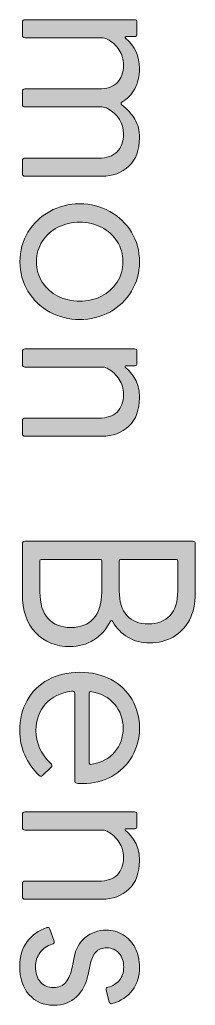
# Model space of a CAD drawing. Header units: millimetres. Extents: x 88.3 to 184.3, y 66.7 to 161.2.
# Drawn here: x 106.45 to 109.46, y 85.71 to 102.58 of the extents above; entities that cross this region are included whole.
import ezdxf

# ---------------------------------------------------------------- set-up
doc = ezdxf.new("R2010")
doc.units = ezdxf.units.MM
doc.header["$MEASUREMENT"] = 0
doc.layers.add('Font Engravings', color=7, linetype='Continuous', lineweight=0)

# ---------------------------------------------------------------- blocks, each defined once
blk = doc.blocks.new('Block_1')
at = {"layer": 'Font Engravings', "true_color": 0x000000, "transparency": 33554687}
h = blk.add_hatch(color=18, dxfattribs=at)
h.dxf.hatch_style = 2
edge = h.paths.add_edge_path()
edge.add_spline(control_points=[(106.499, 102.318), (106.499, 102.318), (106.499, 102.542), (106.499, 102.542), (106.499, 102.57), (106.513, 102.585), (106.542, 102.585), (106.542, 102.585), (108.421, 102.585), (108.421, 102.585), (108.449, 102.585), (108.463, 102.57), (108.463, 102.542), (108.463, 102.542), (108.463, 102.339), (108.463, 102.339), (108.463, 102.311), (108.449, 102.297), (108.421, 102.297), (108.421, 102.297), (108.281, 102.297), (108.281, 102.297), (108.27, 102.297), (108.263, 102.293), (108.26, 102.286), (108.257, 102.279), (108.262, 102.271), (108.273, 102.263), (108.428, 102.13), (108.506, 101.959), (108.506, 101.751), (108.506, 101.615), (108.479, 101.499), (108.425, 101.401), (108.372, 101.304), (108.298, 101.227), (108.205, 101.171), (108.185, 101.159), (108.185, 101.145), (108.205, 101.128), (108.301, 101.049), (108.375, 100.966), (108.427, 100.879), (108.48, 100.791), (108.506, 100.685), (108.506, 100.561), (108.506, 100.352), (108.445, 100.191), (108.324, 100.076), (108.203, 99.962), (108.047, 99.905), (107.858, 99.905), (107.858, 99.905), (106.542, 99.905), (106.542, 99.905), (106.513, 99.905), (106.499, 99.919), (106.499, 99.947), (106.499, 99.947), (106.499, 100.172), (106.499, 100.172), (106.499, 100.2), (106.513, 100.214), (106.542, 100.214), (106.542, 100.214), (107.807, 100.214), (107.807, 100.214), (107.946, 100.214), (108.051, 100.25), (108.123, 100.322), (108.195, 100.394), (108.231, 100.496), (108.231, 100.629), (108.231, 100.815), (108.14, 100.96), (107.96, 101.065), (107.932, 101.082), (107.898, 101.09), (107.858, 101.09), (107.858, 101.09), (106.542, 101.09), (106.542, 101.09), (106.513, 101.09), (106.499, 101.104), (106.499, 101.133), (106.499, 101.133), (106.499, 101.357), (106.499, 101.357), (106.499, 101.385), (106.513, 101.399), (106.542, 101.399), (106.542, 101.399), (107.807, 101.399), (107.807, 101.399), (107.946, 101.399), (108.051, 101.435), (108.123, 101.505), (108.195, 101.576), (108.231, 101.677), (108.231, 101.81), (108.231, 101.903), (108.207, 101.988), (108.159, 102.064), (108.111, 102.14), (108.042, 102.204), (107.951, 102.254), (107.923, 102.268), (107.892, 102.276), (107.858, 102.276), (107.858, 102.276), (106.542, 102.276), (106.542, 102.276), (106.513, 102.276), (106.499, 102.29), (106.499, 102.318)], knot_values=[0, 0, 0, 0, 1, 1, 1, 2, 2, 2, 3, 3, 3, 4, 4, 4, 5, 5, 5, 6, 6, 6, 7, 7, 7, 8, 8, 8, 9, 9, 9, 10, 10, 10, 11, 11, 11, 12, 12, 12, 13, 13, 13, 14, 14, 14, 15, 15, 15, 16, 16, 16, 17, 17, 17, 18, 18, 18, 19, 19, 19, 20, 20, 20, 21, 21, 21, 22, 22, 22, 23, 23, 23, 24, 24, 24, 25, 25, 25, 26, 26, 26, 27, 27, 27, 28, 28, 28, 29, 29, 29, 30, 30, 30, 31, 31, 31, 32, 32, 32, 33, 33, 33, 34, 34, 34, 35, 35, 35, 36, 36, 36, 37, 37, 37, 38, 38, 38, 38], degree=3, periodic=0)
h = blk.add_hatch(color=18, dxfattribs=at)
h.dxf.hatch_style = 2
edge = h.paths.add_edge_path()
edge.add_spline(control_points=[(106.84, 98.091), (106.906, 97.988), (106.996, 97.908), (107.109, 97.85), (107.222, 97.792), (107.346, 97.763), (107.481, 97.763), (107.617, 97.763), (107.741, 97.792), (107.854, 97.85), (107.967, 97.908), (108.056, 97.988), (108.123, 98.091), (108.189, 98.194), (108.222, 98.311), (108.222, 98.44), (108.222, 98.57), (108.189, 98.686), (108.123, 98.789), (108.056, 98.892), (107.967, 98.973), (107.854, 99.031), (107.741, 99.089), (107.617, 99.117), (107.481, 99.117), (107.346, 99.117), (107.222, 99.089), (107.109, 99.031), (106.996, 98.973), (106.906, 98.892), (106.84, 98.789), (106.774, 98.686), (106.741, 98.57), (106.741, 98.44), (106.741, 98.311), (106.774, 98.194), (106.84, 98.091)], knot_values=[0, 0, 0, 0, 1, 1, 1, 2, 2, 2, 3, 3, 3, 4, 4, 4, 5, 5, 5, 6, 6, 6, 7, 7, 7, 8, 8, 8, 9, 9, 9, 10, 10, 10, 11, 11, 11, 12, 12, 12, 12], degree=3, periodic=0)
edge = h.paths.add_edge_path()
edge.add_spline(control_points=[(106.595, 98.946), (106.686, 99.097), (106.81, 99.216), (106.967, 99.302), (107.124, 99.388), (107.295, 99.431), (107.481, 99.431), (107.668, 99.431), (107.839, 99.388), (107.996, 99.302), (108.152, 99.216), (108.277, 99.097), (108.368, 98.946), (108.46, 98.795), (108.506, 98.627), (108.506, 98.44), (108.506, 98.254), (108.46, 98.085), (108.368, 97.934), (108.277, 97.784), (108.152, 97.665), (107.996, 97.579), (107.839, 97.493), (107.668, 97.45), (107.481, 97.45), (107.295, 97.45), (107.124, 97.493), (106.967, 97.579), (106.81, 97.665), (106.686, 97.784), (106.595, 97.934), (106.503, 98.085), (106.457, 98.254), (106.457, 98.44), (106.457, 98.627), (106.503, 98.795), (106.595, 98.946)], knot_values=[0, 0, 0, 0, 1, 1, 1, 2, 2, 2, 3, 3, 3, 4, 4, 4, 5, 5, 5, 6, 6, 6, 7, 7, 7, 8, 8, 8, 9, 9, 9, 10, 10, 10, 11, 11, 11, 12, 12, 12, 12], degree=3, periodic=0)
h = blk.add_hatch(color=18, dxfattribs=at)
h.dxf.hatch_style = 2
edge = h.paths.add_edge_path()
edge.add_spline(control_points=[(106.499, 96.679), (106.499, 96.679), (106.499, 96.903), (106.499, 96.903), (106.499, 96.932), (106.513, 96.946), (106.542, 96.946), (106.542, 96.946), (108.421, 96.946), (108.421, 96.946), (108.449, 96.946), (108.463, 96.932), (108.463, 96.903), (108.463, 96.903), (108.463, 96.7), (108.463, 96.7), (108.463, 96.672), (108.449, 96.658), (108.421, 96.658), (108.421, 96.658), (108.281, 96.658), (108.281, 96.658), (108.27, 96.658), (108.263, 96.655), (108.26, 96.647), (108.257, 96.64), (108.262, 96.633), (108.273, 96.624), (108.349, 96.556), (108.407, 96.482), (108.447, 96.4), (108.486, 96.318), (108.506, 96.222), (108.506, 96.112), (108.506, 95.903), (108.445, 95.741), (108.324, 95.625), (108.203, 95.509), (108.047, 95.452), (107.858, 95.452), (107.858, 95.452), (106.542, 95.452), (106.542, 95.452), (106.513, 95.452), (106.499, 95.466), (106.499, 95.494), (106.499, 95.494), (106.499, 95.718), (106.499, 95.718), (106.499, 95.746), (106.513, 95.761), (106.542, 95.761), (106.542, 95.761), (107.807, 95.761), (107.807, 95.761), (107.946, 95.761), (108.051, 95.796), (108.123, 95.866), (108.195, 95.937), (108.231, 96.039), (108.231, 96.171), (108.231, 96.264), (108.207, 96.349), (108.159, 96.425), (108.111, 96.501), (108.042, 96.565), (107.951, 96.616), (107.923, 96.63), (107.894, 96.637), (107.862, 96.637), (107.862, 96.637), (106.542, 96.637), (106.542, 96.637), (106.513, 96.637), (106.499, 96.651), (106.499, 96.679)], knot_values=[0, 0, 0, 0, 1, 1, 1, 2, 2, 2, 3, 3, 3, 4, 4, 4, 5, 5, 5, 6, 6, 6, 7, 7, 7, 8, 8, 8, 9, 9, 9, 10, 10, 10, 11, 11, 11, 12, 12, 12, 13, 13, 13, 14, 14, 14, 15, 15, 15, 16, 16, 16, 17, 17, 17, 18, 18, 18, 19, 19, 19, 20, 20, 20, 21, 21, 21, 22, 22, 22, 23, 23, 23, 24, 24, 24, 25, 25, 25, 25], degree=3, periodic=0)
h = blk.add_hatch(color=18, dxfattribs=at)
h.dxf.hatch_style = 2
edge = h.paths.add_edge_path()
edge.add_spline(control_points=[(109.141, 93.339), (109.141, 93.339), (108.18, 93.339), (108.18, 93.339), (108.166, 93.339), (108.159, 93.332), (108.159, 93.318), (108.159, 93.318), (108.159, 92.802), (108.159, 92.802), (108.159, 92.618), (108.203, 92.478), (108.29, 92.382), (108.377, 92.287), (108.5, 92.238), (108.658, 92.238), (108.816, 92.238), (108.94, 92.287), (109.029, 92.382), (109.118, 92.478), (109.162, 92.618), (109.162, 92.802), (109.162, 92.802), (109.162, 93.318), (109.162, 93.318), (109.162, 93.332), (109.155, 93.339), (109.141, 93.339)], knot_values=[0, 0, 0, 0, 1, 1, 1, 2, 2, 2, 3, 3, 3, 4, 4, 4, 5, 5, 5, 6, 6, 6, 7, 7, 7, 8, 8, 8, 9, 9, 9, 9], degree=3, periodic=0)
edge = h.paths.add_edge_path()
edge.add_spline(control_points=[(107.837, 93.339), (107.837, 93.339), (106.821, 93.339), (106.821, 93.339), (106.807, 93.339), (106.8, 93.332), (106.8, 93.318), (106.8, 93.318), (106.8, 92.784), (106.8, 92.784), (106.8, 92.584), (106.846, 92.433), (106.94, 92.33), (107.033, 92.227), (107.162, 92.175), (107.329, 92.175), (107.495, 92.175), (107.625, 92.227), (107.718, 92.33), (107.812, 92.433), (107.858, 92.584), (107.858, 92.784), (107.858, 92.784), (107.858, 93.318), (107.858, 93.318), (107.858, 93.332), (107.851, 93.339), (107.837, 93.339)], knot_values=[0, 0, 0, 0, 1, 1, 1, 2, 2, 2, 3, 3, 3, 4, 4, 4, 5, 5, 5, 6, 6, 6, 7, 7, 7, 8, 8, 8, 9, 9, 9, 9], degree=3, periodic=0)
edge = h.paths.add_edge_path()
edge.add_spline(control_points=[(109.361, 92.304), (109.293, 92.176), (109.2, 92.078), (109.082, 92.012), (108.963, 91.946), (108.829, 91.912), (108.679, 91.912), (108.544, 91.912), (108.42, 91.945), (108.309, 92.01), (108.198, 92.075), (108.111, 92.162), (108.049, 92.272), (108.032, 92.301), (108.016, 92.301), (108.002, 92.272), (107.937, 92.143), (107.844, 92.04), (107.723, 91.963), (107.601, 91.887), (107.464, 91.849), (107.312, 91.849), (107.075, 91.849), (106.88, 91.928), (106.728, 92.086), (106.575, 92.244), (106.499, 92.467), (106.499, 92.755), (106.499, 92.755), (106.499, 93.61), (106.499, 93.61), (106.499, 93.638), (106.513, 93.653), (106.542, 93.653), (106.542, 93.653), (109.42, 93.653), (109.42, 93.653), (109.448, 93.653), (109.463, 93.638), (109.463, 93.61), (109.463, 93.61), (109.463, 92.763), (109.463, 92.763), (109.463, 92.586), (109.429, 92.433), (109.361, 92.304)], knot_values=[0, 0, 0, 0, 1, 1, 1, 2, 2, 2, 3, 3, 3, 4, 4, 4, 5, 5, 5, 6, 6, 6, 7, 7, 7, 8, 8, 8, 9, 9, 9, 10, 10, 10, 11, 11, 11, 12, 12, 12, 13, 13, 13, 14, 14, 14, 15, 15, 15, 15], degree=3, periodic=0)
h = blk.add_hatch(color=18, dxfattribs=at)
h.dxf.hatch_style = 2
edge = h.paths.add_edge_path()
edge.add_spline(control_points=[(107.693, 89.834), (107.854, 89.862), (107.983, 89.932), (108.08, 90.043), (108.178, 90.155), (108.226, 90.291), (108.226, 90.452), (108.226, 90.613), (108.176, 90.75), (108.076, 90.865), (107.976, 90.979), (107.847, 91.049), (107.689, 91.074), (107.689, 91.074), (107.668, 91.078), (107.668, 91.078), (107.651, 91.078), (107.642, 91.065), (107.642, 91.036), (107.642, 91.036), (107.642, 89.872), (107.642, 89.872), (107.642, 89.838), (107.659, 89.825), (107.693, 89.834)], knot_values=[0, 0, 0, 0, 1, 1, 1, 2, 2, 2, 3, 3, 3, 4, 4, 4, 5, 5, 5, 6, 6, 6, 7, 7, 7, 8, 8, 8, 8], degree=3, periodic=0)
edge = h.paths.add_edge_path()
edge.add_spline(control_points=[(106.58, 90.928), (106.664, 91.079), (106.785, 91.197), (106.942, 91.282), (107.098, 91.366), (107.278, 91.409), (107.481, 91.409), (107.685, 91.409), (107.864, 91.367), (108.019, 91.284), (108.174, 91.201), (108.294, 91.086), (108.379, 90.941), (108.463, 90.795), (108.506, 90.633), (108.506, 90.452), (108.506, 90.274), (108.463, 90.113), (108.379, 89.967), (108.294, 89.822), (108.178, 89.708), (108.03, 89.627), (107.881, 89.545), (107.714, 89.504), (107.528, 89.504), (107.486, 89.504), (107.453, 89.505), (107.431, 89.508), (107.408, 89.514), (107.397, 89.528), (107.397, 89.55), (107.397, 89.55), (107.397, 91.045), (107.397, 91.045), (107.397, 91.078), (107.378, 91.091), (107.342, 91.083), (107.155, 91.06), (107.007, 90.989), (106.897, 90.869), (106.787, 90.749), (106.732, 90.596), (106.732, 90.41), (106.732, 90.198), (106.814, 90.013), (106.978, 89.855), (107.009, 89.824), (107.014, 89.8), (106.995, 89.783), (106.995, 89.783), (106.842, 89.643), (106.842, 89.643), (106.825, 89.624), (106.807, 89.624), (106.787, 89.643), (106.68, 89.745), (106.597, 89.862), (106.539, 89.993), (106.482, 90.124), (106.453, 90.263), (106.453, 90.41), (106.453, 90.604), (106.495, 90.777), (106.58, 90.928)], knot_values=[0, 0, 0, 0, 1, 1, 1, 2, 2, 2, 3, 3, 3, 4, 4, 4, 5, 5, 5, 6, 6, 6, 7, 7, 7, 8, 8, 8, 9, 9, 9, 10, 10, 10, 11, 11, 11, 12, 12, 12, 13, 13, 13, 14, 14, 14, 15, 15, 15, 16, 16, 16, 17, 17, 17, 18, 18, 18, 19, 19, 19, 20, 20, 20, 21, 21, 21, 21], degree=3, periodic=0)
h = blk.add_hatch(color=18, dxfattribs=at)
h.dxf.hatch_style = 2
edge = h.paths.add_edge_path()
edge.add_spline(control_points=[(106.499, 88.75), (106.499, 88.75), (106.499, 88.974), (106.499, 88.974), (106.499, 89.003), (106.513, 89.017), (106.542, 89.017), (106.542, 89.017), (108.421, 89.017), (108.421, 89.017), (108.449, 89.017), (108.463, 89.003), (108.463, 88.974), (108.463, 88.974), (108.463, 88.771), (108.463, 88.771), (108.463, 88.743), (108.449, 88.729), (108.421, 88.729), (108.421, 88.729), (108.281, 88.729), (108.281, 88.729), (108.27, 88.729), (108.263, 88.726), (108.26, 88.718), (108.257, 88.712), (108.262, 88.704), (108.273, 88.695), (108.349, 88.627), (108.407, 88.553), (108.447, 88.471), (108.486, 88.389), (108.506, 88.293), (108.506, 88.183), (108.506, 87.974), (108.445, 87.812), (108.324, 87.696), (108.203, 87.581), (108.047, 87.523), (107.858, 87.523), (107.858, 87.523), (106.542, 87.523), (106.542, 87.523), (106.513, 87.523), (106.499, 87.537), (106.499, 87.565), (106.499, 87.565), (106.499, 87.789), (106.499, 87.789), (106.499, 87.818), (106.513, 87.832), (106.542, 87.832), (106.542, 87.832), (107.807, 87.832), (107.807, 87.832), (107.946, 87.832), (108.051, 87.867), (108.123, 87.937), (108.195, 88.008), (108.231, 88.11), (108.231, 88.242), (108.231, 88.335), (108.207, 88.42), (108.159, 88.496), (108.111, 88.572), (108.042, 88.636), (107.951, 88.687), (107.923, 88.701), (107.894, 88.708), (107.862, 88.708), (107.862, 88.708), (106.542, 88.708), (106.542, 88.708), (106.513, 88.708), (106.499, 88.722), (106.499, 88.75)], knot_values=[0, 0, 0, 0, 1, 1, 1, 2, 2, 2, 3, 3, 3, 4, 4, 4, 5, 5, 5, 6, 6, 6, 7, 7, 7, 8, 8, 8, 9, 9, 9, 10, 10, 10, 11, 11, 11, 12, 12, 12, 13, 13, 13, 14, 14, 14, 15, 15, 15, 16, 16, 16, 17, 17, 17, 18, 18, 18, 19, 19, 19, 20, 20, 20, 21, 21, 21, 22, 22, 22, 23, 23, 23, 24, 24, 24, 25, 25, 25, 25], degree=3, periodic=0)
h = blk.add_hatch(color=18, dxfattribs=at)
h.dxf.hatch_style = 2
edge = h.paths.add_edge_path()
edge.add_spline(control_points=[(106.58, 86.796), (106.664, 86.911), (106.777, 86.991), (106.918, 87.036), (106.918, 87.036), (106.935, 87.04), (106.935, 87.04), (106.952, 87.04), (106.963, 87.03), (106.969, 87.01), (106.969, 87.01), (107.041, 86.807), (107.041, 86.807), (107.041, 86.807), (107.045, 86.79), (107.045, 86.79), (107.045, 86.773), (107.034, 86.761), (107.012, 86.752), (106.921, 86.727), (106.851, 86.678), (106.8, 86.606), (106.749, 86.534), (106.724, 86.457), (106.724, 86.375), (106.724, 86.257), (106.752, 86.167), (106.81, 86.104), (106.868, 86.042), (106.942, 86.011), (107.033, 86.011), (107.123, 86.011), (107.193, 86.042), (107.244, 86.102), (107.295, 86.163), (107.33, 86.247), (107.35, 86.354), (107.35, 86.354), (107.384, 86.524), (107.384, 86.524), (107.412, 86.668), (107.476, 86.782), (107.577, 86.866), (107.677, 86.951), (107.797, 86.993), (107.939, 86.993), (108.043, 86.993), (108.139, 86.967), (108.226, 86.913), (108.314, 86.859), (108.382, 86.784), (108.432, 86.687), (108.481, 86.589), (108.506, 86.48), (108.506, 86.358), (108.506, 86.203), (108.466, 86.071), (108.385, 85.963), (108.305, 85.854), (108.19, 85.778), (108.04, 85.736), (108.04, 85.736), (108.023, 85.732), (108.023, 85.732), (108.006, 85.732), (107.994, 85.743), (107.985, 85.766), (107.985, 85.766), (107.934, 85.965), (107.934, 85.965), (107.934, 85.965), (107.93, 85.982), (107.93, 85.982), (107.93, 85.999), (107.941, 86.01), (107.964, 86.015), (108.049, 86.038), (108.115, 86.078), (108.163, 86.136), (108.211, 86.194), (108.235, 86.268), (108.235, 86.358), (108.235, 86.457), (108.208, 86.537), (108.154, 86.598), (108.101, 86.658), (108.033, 86.689), (107.951, 86.689), (107.867, 86.689), (107.802, 86.664), (107.757, 86.617), (107.711, 86.569), (107.679, 86.497), (107.659, 86.401), (107.659, 86.401), (107.625, 86.236), (107.625, 86.236), (107.594, 86.077), (107.529, 85.95), (107.428, 85.852), (107.328, 85.755), (107.196, 85.706), (107.033, 85.706), (106.863, 85.706), (106.724, 85.766), (106.616, 85.886), (106.507, 86.006), (106.453, 86.169), (106.453, 86.375), (106.453, 86.542), (106.495, 86.682), (106.58, 86.796)], knot_values=[0, 0, 0, 0, 1, 1, 1, 2, 2, 2, 3, 3, 3, 4, 4, 4, 5, 5, 5, 6, 6, 6, 7, 7, 7, 8, 8, 8, 9, 9, 9, 10, 10, 10, 11, 11, 11, 12, 12, 12, 13, 13, 13, 14, 14, 14, 15, 15, 15, 16, 16, 16, 17, 17, 17, 18, 18, 18, 19, 19, 19, 20, 20, 20, 21, 21, 21, 22, 22, 22, 23, 23, 23, 24, 24, 24, 25, 25, 25, 26, 26, 26, 27, 27, 27, 28, 28, 28, 29, 29, 29, 30, 30, 30, 31, 31, 31, 32, 32, 32, 33, 33, 33, 34, 34, 34, 35, 35, 35, 36, 36, 36, 37, 37, 37, 37], degree=3, periodic=0)
at = {"layer": 'Font Engravings'}
for points, knots in [([(106.499, 102.318), (106.499, 102.318), (106.499, 102.542), (106.499, 102.542), (106.499, 102.57), (106.513, 102.585), (106.542, 102.585), (106.542, 102.585), (108.421, 102.585), (108.421, 102.585), (108.449, 102.585), (108.463, 102.57), (108.463, 102.542), (108.463, 102.542), (108.463, 102.339), (108.463, 102.339), (108.463, 102.311), (108.449, 102.297), (108.421, 102.297), (108.421, 102.297), (108.281, 102.297), (108.281, 102.297), (108.27, 102.297), (108.263, 102.293), (108.26, 102.286), (108.257, 102.279), (108.262, 102.271), (108.273, 102.263), (108.428, 102.13), (108.506, 101.959), (108.506, 101.751), (108.506, 101.615), (108.479, 101.499), (108.425, 101.401), (108.372, 101.304), (108.298, 101.227), (108.205, 101.171), (108.185, 101.159), (108.185, 101.145), (108.205, 101.128), (108.301, 101.049), (108.375, 100.966), (108.427, 100.879), (108.48, 100.791), (108.506, 100.685), (108.506, 100.561), (108.506, 100.352), (108.445, 100.191), (108.324, 100.076), (108.203, 99.962), (108.047, 99.905), (107.858, 99.905), (107.858, 99.905), (106.542, 99.905), (106.542, 99.905), (106.513, 99.905), (106.499, 99.919), (106.499, 99.947), (106.499, 99.947), (106.499, 100.172), (106.499, 100.172), (106.499, 100.2), (106.513, 100.214), (106.542, 100.214), (106.542, 100.214), (107.807, 100.214), (107.807, 100.214), (107.946, 100.214), (108.051, 100.25), (108.123, 100.322), (108.195, 100.394), (108.231, 100.496), (108.231, 100.629), (108.231, 100.815), (108.14, 100.96), (107.96, 101.065), (107.932, 101.082), (107.898, 101.09), (107.858, 101.09), (107.858, 101.09), (106.542, 101.09), (106.542, 101.09), (106.513, 101.09), (106.499, 101.104), (106.499, 101.133), (106.499, 101.133), (106.499, 101.357), (106.499, 101.357), (106.499, 101.385), (106.513, 101.399), (106.542, 101.399), (106.542, 101.399), (107.807, 101.399), (107.807, 101.399), (107.946, 101.399), (108.051, 101.435), (108.123, 101.505), (108.195, 101.576), (108.231, 101.677), (108.231, 101.81), (108.231, 101.903), (108.207, 101.988), (108.159, 102.064), (108.111, 102.14), (108.042, 102.204), (107.951, 102.254), (107.923, 102.268), (107.892, 102.276), (107.858, 102.276), (107.858, 102.276), (106.542, 102.276), (106.542, 102.276), (106.513, 102.276), (106.499, 102.29), (106.499, 102.318)], [0, 0, 0, 0, 1, 1, 1, 2, 2, 2, 3, 3, 3, 4, 4, 4, 5, 5, 5, 6, 6, 6, 7, 7, 7, 8, 8, 8, 9, 9, 9, 10, 10, 10, 11, 11, 11, 12, 12, 12, 13, 13, 13, 14, 14, 14, 15, 15, 15, 16, 16, 16, 17, 17, 17, 18, 18, 18, 19, 19, 19, 20, 20, 20, 21, 21, 21, 22, 22, 22, 23, 23, 23, 24, 24, 24, 25, 25, 25, 26, 26, 26, 27, 27, 27, 28, 28, 28, 29, 29, 29, 30, 30, 30, 31, 31, 31, 32, 32, 32, 33, 33, 33, 34, 34, 34, 35, 35, 35, 36, 36, 36, 37, 37, 37, 38, 38, 38, 38]), ([(106.595, 98.946), (106.686, 99.097), (106.81, 99.216), (106.967, 99.302), (107.124, 99.388), (107.295, 99.431), (107.481, 99.431), (107.668, 99.431), (107.839, 99.388), (107.996, 99.302), (108.152, 99.216), (108.277, 99.097), (108.368, 98.946), (108.46, 98.795), (108.506, 98.627), (108.506, 98.44), (108.506, 98.254), (108.46, 98.085), (108.368, 97.934), (108.277, 97.784), (108.152, 97.665), (107.996, 97.579), (107.839, 97.493), (107.668, 97.45), (107.481, 97.45), (107.295, 97.45), (107.124, 97.493), (106.967, 97.579), (106.81, 97.665), (106.686, 97.784), (106.595, 97.934), (106.503, 98.085), (106.457, 98.254), (106.457, 98.44), (106.457, 98.627), (106.503, 98.795), (106.595, 98.946)], [0, 0, 0, 0, 1, 1, 1, 2, 2, 2, 3, 3, 3, 4, 4, 4, 5, 5, 5, 6, 6, 6, 7, 7, 7, 8, 8, 8, 9, 9, 9, 10, 10, 10, 11, 11, 11, 12, 12, 12, 12]), ([(106.84, 98.091), (106.906, 97.988), (106.996, 97.908), (107.109, 97.85), (107.222, 97.792), (107.346, 97.763), (107.481, 97.763), (107.617, 97.763), (107.741, 97.792), (107.854, 97.85), (107.967, 97.908), (108.056, 97.988), (108.123, 98.091), (108.189, 98.194), (108.222, 98.311), (108.222, 98.44), (108.222, 98.57), (108.189, 98.686), (108.123, 98.789), (108.056, 98.892), (107.967, 98.973), (107.854, 99.031), (107.741, 99.089), (107.617, 99.117), (107.481, 99.117), (107.346, 99.117), (107.222, 99.089), (107.109, 99.031), (106.996, 98.973), (106.906, 98.892), (106.84, 98.789), (106.774, 98.686), (106.741, 98.57), (106.741, 98.44), (106.741, 98.311), (106.774, 98.194), (106.84, 98.091)], [0, 0, 0, 0, 1, 1, 1, 2, 2, 2, 3, 3, 3, 4, 4, 4, 5, 5, 5, 6, 6, 6, 7, 7, 7, 8, 8, 8, 9, 9, 9, 10, 10, 10, 11, 11, 11, 12, 12, 12, 12]), ([(106.499, 96.679), (106.499, 96.679), (106.499, 96.903), (106.499, 96.903), (106.499, 96.932), (106.513, 96.946), (106.542, 96.946), (106.542, 96.946), (108.421, 96.946), (108.421, 96.946), (108.449, 96.946), (108.463, 96.932), (108.463, 96.903), (108.463, 96.903), (108.463, 96.7), (108.463, 96.7), (108.463, 96.672), (108.449, 96.658), (108.421, 96.658), (108.421, 96.658), (108.281, 96.658), (108.281, 96.658), (108.27, 96.658), (108.263, 96.655), (108.26, 96.647), (108.257, 96.64), (108.262, 96.633), (108.273, 96.624), (108.349, 96.556), (108.407, 96.482), (108.447, 96.4), (108.486, 96.318), (108.506, 96.222), (108.506, 96.112), (108.506, 95.903), (108.445, 95.741), (108.324, 95.625), (108.203, 95.509), (108.047, 95.452), (107.858, 95.452), (107.858, 95.452), (106.542, 95.452), (106.542, 95.452), (106.513, 95.452), (106.499, 95.466), (106.499, 95.494), (106.499, 95.494), (106.499, 95.718), (106.499, 95.718), (106.499, 95.746), (106.513, 95.761), (106.542, 95.761), (106.542, 95.761), (107.807, 95.761), (107.807, 95.761), (107.946, 95.761), (108.051, 95.796), (108.123, 95.866), (108.195, 95.937), (108.231, 96.039), (108.231, 96.171), (108.231, 96.264), (108.207, 96.349), (108.159, 96.425), (108.111, 96.501), (108.042, 96.565), (107.951, 96.616), (107.923, 96.63), (107.894, 96.637), (107.862, 96.637), (107.862, 96.637), (106.542, 96.637), (106.542, 96.637), (106.513, 96.637), (106.499, 96.651), (106.499, 96.679)], [0, 0, 0, 0, 1, 1, 1, 2, 2, 2, 3, 3, 3, 4, 4, 4, 5, 5, 5, 6, 6, 6, 7, 7, 7, 8, 8, 8, 9, 9, 9, 10, 10, 10, 11, 11, 11, 12, 12, 12, 13, 13, 13, 14, 14, 14, 15, 15, 15, 16, 16, 16, 17, 17, 17, 18, 18, 18, 19, 19, 19, 20, 20, 20, 21, 21, 21, 22, 22, 22, 23, 23, 23, 24, 24, 24, 25, 25, 25, 25]), ([(109.361, 92.304), (109.293, 92.176), (109.2, 92.078), (109.082, 92.012), (108.963, 91.946), (108.829, 91.912), (108.679, 91.912), (108.544, 91.912), (108.42, 91.945), (108.309, 92.01), (108.198, 92.075), (108.111, 92.162), (108.049, 92.272), (108.032, 92.301), (108.016, 92.301), (108.002, 92.272), (107.937, 92.143), (107.844, 92.04), (107.723, 91.963), (107.601, 91.887), (107.464, 91.849), (107.312, 91.849), (107.075, 91.849), (106.88, 91.928), (106.728, 92.086), (106.575, 92.244), (106.499, 92.467), (106.499, 92.755), (106.499, 92.755), (106.499, 93.61), (106.499, 93.61), (106.499, 93.638), (106.513, 93.653), (106.542, 93.653), (106.542, 93.653), (109.42, 93.653), (109.42, 93.653), (109.448, 93.653), (109.463, 93.638), (109.463, 93.61), (109.463, 93.61), (109.463, 92.763), (109.463, 92.763), (109.463, 92.586), (109.429, 92.433), (109.361, 92.304)], [0, 0, 0, 0, 1, 1, 1, 2, 2, 2, 3, 3, 3, 4, 4, 4, 5, 5, 5, 6, 6, 6, 7, 7, 7, 8, 8, 8, 9, 9, 9, 10, 10, 10, 11, 11, 11, 12, 12, 12, 13, 13, 13, 14, 14, 14, 15, 15, 15, 15]), ([(107.837, 93.339), (107.837, 93.339), (106.821, 93.339), (106.821, 93.339), (106.807, 93.339), (106.8, 93.332), (106.8, 93.318), (106.8, 93.318), (106.8, 92.784), (106.8, 92.784), (106.8, 92.584), (106.846, 92.433), (106.94, 92.33), (107.033, 92.227), (107.162, 92.175), (107.329, 92.175), (107.495, 92.175), (107.625, 92.227), (107.718, 92.33), (107.812, 92.433), (107.858, 92.584), (107.858, 92.784), (107.858, 92.784), (107.858, 93.318), (107.858, 93.318), (107.858, 93.332), (107.851, 93.339), (107.837, 93.339)], [0, 0, 0, 0, 1, 1, 1, 2, 2, 2, 3, 3, 3, 4, 4, 4, 5, 5, 5, 6, 6, 6, 7, 7, 7, 8, 8, 8, 9, 9, 9, 9]), ([(109.141, 93.339), (109.141, 93.339), (108.18, 93.339), (108.18, 93.339), (108.166, 93.339), (108.159, 93.332), (108.159, 93.318), (108.159, 93.318), (108.159, 92.802), (108.159, 92.802), (108.159, 92.618), (108.203, 92.478), (108.29, 92.382), (108.377, 92.287), (108.5, 92.238), (108.658, 92.238), (108.816, 92.238), (108.94, 92.287), (109.029, 92.382), (109.118, 92.478), (109.162, 92.618), (109.162, 92.802), (109.162, 92.802), (109.162, 93.318), (109.162, 93.318), (109.162, 93.332), (109.155, 93.339), (109.141, 93.339)], [0, 0, 0, 0, 1, 1, 1, 2, 2, 2, 3, 3, 3, 4, 4, 4, 5, 5, 5, 6, 6, 6, 7, 7, 7, 8, 8, 8, 9, 9, 9, 9]), ([(106.58, 90.928), (106.664, 91.079), (106.785, 91.197), (106.942, 91.282), (107.098, 91.366), (107.278, 91.409), (107.481, 91.409), (107.685, 91.409), (107.864, 91.367), (108.019, 91.284), (108.174, 91.201), (108.294, 91.086), (108.379, 90.941), (108.463, 90.795), (108.506, 90.633), (108.506, 90.452), (108.506, 90.274), (108.463, 90.113), (108.379, 89.967), (108.294, 89.822), (108.178, 89.708), (108.03, 89.627), (107.881, 89.545), (107.714, 89.504), (107.528, 89.504), (107.486, 89.504), (107.453, 89.505), (107.431, 89.508), (107.408, 89.514), (107.397, 89.528), (107.397, 89.55), (107.397, 89.55), (107.397, 91.045), (107.397, 91.045), (107.397, 91.078), (107.378, 91.091), (107.342, 91.083), (107.155, 91.06), (107.007, 90.989), (106.897, 90.869), (106.787, 90.749), (106.732, 90.596), (106.732, 90.41), (106.732, 90.198), (106.814, 90.013), (106.978, 89.855), (107.009, 89.824), (107.014, 89.8), (106.995, 89.783), (106.995, 89.783), (106.842, 89.643), (106.842, 89.643), (106.825, 89.624), (106.807, 89.624), (106.787, 89.643), (106.68, 89.745), (106.597, 89.862), (106.539, 89.993), (106.482, 90.124), (106.453, 90.263), (106.453, 90.41), (106.453, 90.604), (106.495, 90.777), (106.58, 90.928)], [0, 0, 0, 0, 1, 1, 1, 2, 2, 2, 3, 3, 3, 4, 4, 4, 5, 5, 5, 6, 6, 6, 7, 7, 7, 8, 8, 8, 9, 9, 9, 10, 10, 10, 11, 11, 11, 12, 12, 12, 13, 13, 13, 14, 14, 14, 15, 15, 15, 16, 16, 16, 17, 17, 17, 18, 18, 18, 19, 19, 19, 20, 20, 20, 21, 21, 21, 21]), ([(107.693, 89.834), (107.854, 89.862), (107.983, 89.932), (108.08, 90.043), (108.178, 90.155), (108.226, 90.291), (108.226, 90.452), (108.226, 90.613), (108.176, 90.75), (108.076, 90.865), (107.976, 90.979), (107.847, 91.049), (107.689, 91.074), (107.689, 91.074), (107.668, 91.078), (107.668, 91.078), (107.651, 91.078), (107.642, 91.065), (107.642, 91.036), (107.642, 91.036), (107.642, 89.872), (107.642, 89.872), (107.642, 89.838), (107.659, 89.825), (107.693, 89.834)], [0, 0, 0, 0, 1, 1, 1, 2, 2, 2, 3, 3, 3, 4, 4, 4, 5, 5, 5, 6, 6, 6, 7, 7, 7, 8, 8, 8, 8]), ([(106.499, 88.75), (106.499, 88.75), (106.499, 88.974), (106.499, 88.974), (106.499, 89.003), (106.513, 89.017), (106.542, 89.017), (106.542, 89.017), (108.421, 89.017), (108.421, 89.017), (108.449, 89.017), (108.463, 89.003), (108.463, 88.974), (108.463, 88.974), (108.463, 88.771), (108.463, 88.771), (108.463, 88.743), (108.449, 88.729), (108.421, 88.729), (108.421, 88.729), (108.281, 88.729), (108.281, 88.729), (108.27, 88.729), (108.263, 88.726), (108.26, 88.718), (108.257, 88.712), (108.262, 88.704), (108.273, 88.695), (108.349, 88.627), (108.407, 88.553), (108.447, 88.471), (108.486, 88.389), (108.506, 88.293), (108.506, 88.183), (108.506, 87.974), (108.445, 87.812), (108.324, 87.696), (108.203, 87.581), (108.047, 87.523), (107.858, 87.523), (107.858, 87.523), (106.542, 87.523), (106.542, 87.523), (106.513, 87.523), (106.499, 87.537), (106.499, 87.565), (106.499, 87.565), (106.499, 87.789), (106.499, 87.789), (106.499, 87.818), (106.513, 87.832), (106.542, 87.832), (106.542, 87.832), (107.807, 87.832), (107.807, 87.832), (107.946, 87.832), (108.051, 87.867), (108.123, 87.937), (108.195, 88.008), (108.231, 88.11), (108.231, 88.242), (108.231, 88.335), (108.207, 88.42), (108.159, 88.496), (108.111, 88.572), (108.042, 88.636), (107.951, 88.687), (107.923, 88.701), (107.894, 88.708), (107.862, 88.708), (107.862, 88.708), (106.542, 88.708), (106.542, 88.708), (106.513, 88.708), (106.499, 88.722), (106.499, 88.75)], [0, 0, 0, 0, 1, 1, 1, 2, 2, 2, 3, 3, 3, 4, 4, 4, 5, 5, 5, 6, 6, 6, 7, 7, 7, 8, 8, 8, 9, 9, 9, 10, 10, 10, 11, 11, 11, 12, 12, 12, 13, 13, 13, 14, 14, 14, 15, 15, 15, 16, 16, 16, 17, 17, 17, 18, 18, 18, 19, 19, 19, 20, 20, 20, 21, 21, 21, 22, 22, 22, 23, 23, 23, 24, 24, 24, 25, 25, 25, 25]), ([(106.58, 86.796), (106.664, 86.911), (106.777, 86.991), (106.918, 87.036), (106.918, 87.036), (106.935, 87.04), (106.935, 87.04), (106.952, 87.04), (106.963, 87.03), (106.969, 87.01), (106.969, 87.01), (107.041, 86.807), (107.041, 86.807), (107.041, 86.807), (107.045, 86.79), (107.045, 86.79), (107.045, 86.773), (107.034, 86.761), (107.012, 86.752), (106.921, 86.727), (106.851, 86.678), (106.8, 86.606), (106.749, 86.534), (106.724, 86.457), (106.724, 86.375), (106.724, 86.257), (106.752, 86.167), (106.81, 86.104), (106.868, 86.042), (106.942, 86.011), (107.033, 86.011), (107.123, 86.011), (107.193, 86.042), (107.244, 86.102), (107.295, 86.163), (107.33, 86.247), (107.35, 86.354), (107.35, 86.354), (107.384, 86.524), (107.384, 86.524), (107.412, 86.668), (107.476, 86.782), (107.577, 86.866), (107.677, 86.951), (107.797, 86.993), (107.939, 86.993), (108.043, 86.993), (108.139, 86.967), (108.226, 86.913), (108.314, 86.859), (108.382, 86.784), (108.432, 86.687), (108.481, 86.589), (108.506, 86.48), (108.506, 86.358), (108.506, 86.203), (108.466, 86.071), (108.385, 85.963), (108.305, 85.854), (108.19, 85.778), (108.04, 85.736), (108.04, 85.736), (108.023, 85.732), (108.023, 85.732), (108.006, 85.732), (107.994, 85.743), (107.985, 85.766), (107.985, 85.766), (107.934, 85.965), (107.934, 85.965), (107.934, 85.965), (107.93, 85.982), (107.93, 85.982), (107.93, 85.999), (107.941, 86.01), (107.964, 86.015), (108.049, 86.038), (108.115, 86.078), (108.163, 86.136), (108.211, 86.194), (108.235, 86.268), (108.235, 86.358), (108.235, 86.457), (108.208, 86.537), (108.154, 86.598), (108.101, 86.658), (108.033, 86.689), (107.951, 86.689), (107.867, 86.689), (107.802, 86.664), (107.757, 86.617), (107.711, 86.569), (107.679, 86.497), (107.659, 86.401), (107.659, 86.401), (107.625, 86.236), (107.625, 86.236), (107.594, 86.077), (107.529, 85.95), (107.428, 85.852), (107.328, 85.755), (107.196, 85.706), (107.033, 85.706), (106.863, 85.706), (106.724, 85.766), (106.616, 85.886), (106.507, 86.006), (106.453, 86.169), (106.453, 86.375), (106.453, 86.542), (106.495, 86.682), (106.58, 86.796)], [0, 0, 0, 0, 1, 1, 1, 2, 2, 2, 3, 3, 3, 4, 4, 4, 5, 5, 5, 6, 6, 6, 7, 7, 7, 8, 8, 8, 9, 9, 9, 10, 10, 10, 11, 11, 11, 12, 12, 12, 13, 13, 13, 14, 14, 14, 15, 15, 15, 16, 16, 16, 17, 17, 17, 18, 18, 18, 19, 19, 19, 20, 20, 20, 21, 21, 21, 22, 22, 22, 23, 23, 23, 24, 24, 24, 25, 25, 25, 26, 26, 26, 27, 27, 27, 28, 28, 28, 29, 29, 29, 30, 30, 30, 31, 31, 31, 32, 32, 32, 33, 33, 33, 34, 34, 34, 35, 35, 35, 36, 36, 36, 37, 37, 37, 37])]:
    blk.add_open_spline(points, degree=3, knots=knots, dxfattribs=at)

msp = doc.modelspace()

# ---------------------------------------------------------------- block references
at = {"layer": 'Font Engravings'}
msp.add_blockref('Block_1', (0, 0), dxfattribs=at)

doc.saveas('drawing.dxf')
